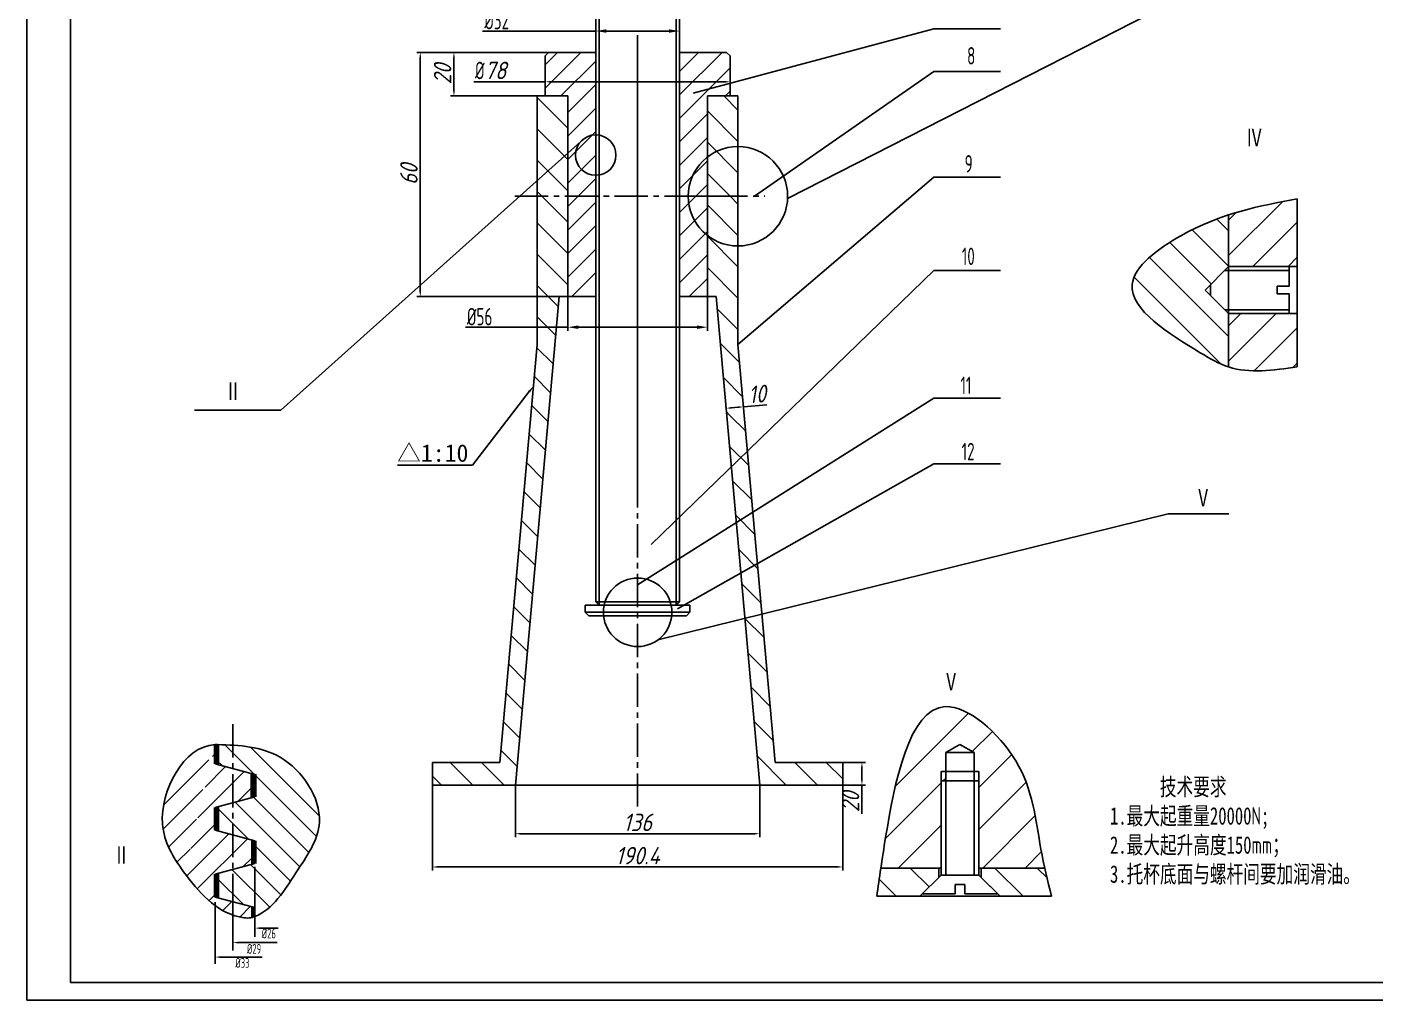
# Model space of a CAD drawing. Extents: x -348 to 840, y 0 to 840.
# Drawn here: x -348 to 424, y 0 to 558 of the extents above; entities that cross this region are included whole.
import ezdxf
from ezdxf import colors
from ezdxf.entities.mleader import LeaderData, LeaderLine
from ezdxf.math import Vec2, Vec3

# ---------------------------------------------------------------- set-up
doc = ezdxf.new("R2010")
doc.units = 0
doc.linetypes.add('CENTER2', pattern=[28.575000000000003, 19.05, -3.175, 3.175, -3.175])
doc.layers.get('0').update_dxf_attribs({"linetype": 'CONTINUOUS'})
doc.layers.get('DEFPOINTS').update_dxf_attribs({"linetype": 'CONTINUOUS'})
for name, color, linetype, lineweight in [('中心线', 7, 'CENTER2', 25), ('剖面线', 250, 'CONTINUOUS', 25), ('图层2', 7, 'CONTINUOUS', 25), ('图框', 7, 'CONTINUOUS', 50), ('标注', 250, 'CONTINUOUS', 25)]:
    doc.layers.add(name, color=color, linetype=linetype, lineweight=lineweight)
for name, color, linetype in [('图框标题栏-粗线', 250, 'CONTINUOUS'), ('图框标题栏-细线', 250, 'CONTINUOUS'), ('文字及注释', 250, 'CONTINUOUS')]:
    doc.layers.add(name, color=color, linetype=linetype)
doc.styles.get("Standard").update_dxf_attribs({"font": 'isocp2.shx'})
doc.styles.add('工程字体', font='gbeitc.shx', dxfattribs={"bigfont": 'gbcbig.shx'})
doc.styles.add('数字', font='isocp.shx', dxfattribs={"width": 0.7, "height": 10})
doc.styles.add('文字', font='', dxfattribs={"width": 0.7, "height": 10})
doc.styles.get('文字').set_extended_font_data('FangSong_GB2312')
doc.dimstyles.new('GB', dxfattribs={"dimtxt": 3.5, "dimasz": 3, "dimexe": 2, "dimexo": 0, "dimgap": 1.5, "dimtad": 1, "dimdec": 3, "dimdsep": 46, "dimtxsty": '工程字体', "dimcen": 0, "dimclrd": 256, "dimclre": 256, "dimclrt": 256, "dimadec": 1, "dimazin": 2, "dimtp": 0.21, "dimtm": 0.25, "dimtfac": 0.7, "dimtdec": 3, "dimtmove": 0, "dimatfit": 3, "dimfxl": 1, "dimtzin": 0, "dimlwd": -1, "dimlwe": -1, "dimarcsym": 0})
doc.dimstyles.new('数字', dxfattribs={"dimtxt": 10, "dimasz": 6, "dimexe": 2, "dimexo": 0, "dimgap": 1, "dimtad": 1, "dimdec": 3, "dimdsep": 46, "dimtxsty": '数字', "dimcen": 2.5, "dimadec": 0, "dimazin": 0, "dimtfac": 1, "dimtdec": 3, "dimtmove": 0, "dimatfit": 3, "dimfxl": 1, "dimarcsym": 0})
pattern_1 = [(135, (-644.2339477806482, -97.38572576177341), (-8.980256121069154, -8.980256121069152), [])]

# ---------------------------------------------------------------- blocks, each defined once
blk = doc.blocks.new('*D9')
at = {"layer": 'DEFPOINTS', "color": 0, "transparency": 16777216}
for p in [(-38.10486348944141, 404.2379518928944), (41.89513651055859, 403.2379518928944), (41.89513651055859, 385.6961935615673)]:
    blk.add_point(p, dxfattribs=at)
at = {"layer": '标注', "color": 0, "lineweight": -2, "transparency": 16777216}
for p, q in [((-38.10486348944141, 404.2379518928944), (-38.10486348944141, 383.6961935615673)), ((41.89513651055859, 403.2379518928944), (41.89513651055859, 383.6961935615673)), ((-38.10486348944141, 385.6961935615673), (-96.77848553668548, 385.6961935615673)), ((35.89513651055859, 385.6961935615673), (-32.10486348944141, 385.6961935615673))]:
    blk.add_line(p, q, dxfattribs=at)
at = {"layer": '标注', "color": 0, "transparency": 16777216}
for points in [[(-32.10486348944141, 386.6961935615673), (-32.10486348944141, 384.6961935615673), (-38.10486348944141, 385.6961935615673)], [(35.89513651055859, 386.6961935615673), (35.89513651055859, 384.6961935615673), (41.89513651055859, 385.6961935615673)]]:
    blk.add_solid(points, dxfattribs=at)
at = {"layer": '标注', "color": 0, "transparency": 16777216, "insert": (-88.60486348944139, 391.6961935615673), "char_height": 10, "attachment_point": 5, "style": '数字'}
blk.add_mtext('%%C56', dxfattribs=at)
blk = doc.blocks.new('*D7')
at = {"layer": 'DEFPOINTS', "color": 0, "transparency": 16777216}
for p in [(25.89513651055848, 555.4656577373976), (-22.10486348944107, 497.8025901662261), (25.89513651055847, 497.802590166226)]:
    blk.add_point(p, dxfattribs=at)
at = {"layer": '标注', "color": 0, "lineweight": -2, "transparency": 16777216}
for p, q in [((-22.10486348944107, 497.8025901662261), (-22.10486348944107, 557.4656577373976)), ((25.89513651055847, 497.802590166226), (25.89513651055848, 557.4656577373976)), ((-22.10486348944107, 555.4656577373976), (-87.02523874784634, 555.4656577373976)), ((19.89513651055848, 555.4656577373976), (-16.10486348944107, 555.4656577373976))]:
    blk.add_line(p, q, dxfattribs=at)
at = {"layer": '标注', "color": 0, "transparency": 16777216}
for points in [[(-16.10486348944107, 556.4656577373976), (-16.10486348944107, 554.4656577373976), (-22.10486348944107, 555.4656577373976)], [(19.89513651055848, 556.4656577373976), (19.89513651055848, 554.4656577373976), (25.89513651055848, 555.4656577373976)]]:
    blk.add_solid(points, dxfattribs=at)
at = {"layer": '标注', "color": 0, "transparency": 16777216, "insert": (-78.81503205493297, 561.466641989366), "char_height": 10, "attachment_point": 5, "style": '数字'}
blk.add_mtext('%%C32', dxfattribs=at)
blk = doc.blocks.new('*D11')
at = {"layer": 'DEFPOINTS', "color": 0, "transparency": 16777216}
for p in [(-68.10486348944141, 123.2379518928944), (71.89513651055859, 123.2379518928944), (71.89513651055859, 95.34325777454433)]:
    blk.add_point(p, dxfattribs=at)
at = {"layer": '标注', "transparency": 16777216}
for p, q in [((-68.10486348944141, 123.2379518928944), (-68.10486348944141, 93.34325777454433)), ((71.89513651055859, 123.2379518928944), (71.89513651055859, 93.34325777454433)), ((-65.10486348944141, 95.34325777454433), (68.89513651055859, 95.34325777454433))]:
    blk.add_line(p, q, dxfattribs=at)
for points in [[(-65.10486348944141, 95.84325777454433), (-65.10486348944141, 94.84325777454433), (-68.10486348944141, 95.34325777454433)], [(68.89513651055859, 95.84325777454433), (68.89513651055859, 94.84325777454433), (71.89513651055859, 95.34325777454433)]]:
    blk.add_solid(points, dxfattribs=at)
at = {"layer": '标注', "transparency": 16777216, "insert": (1.895136510558587, 101.8432527745443), "char_height": 3.5, "attachment_point": 5, "style": '工程字体'}
blk.add_mtext('{\\H2.85714x;136}', dxfattribs=at)
blk = doc.blocks.new('*D12')
at = {"layer": 'DEFPOINTS', "color": 0, "transparency": 16777216}
for p in [(-115.6048634894414, 123.2379518928944), (119.3951365105586, 123.2379518928944), (119.3951365105586, 76.2852367923224)]:
    blk.add_point(p, dxfattribs=at)
at = {"layer": '标注', "transparency": 16777216}
for p, q in [((-115.6048634894414, 123.2379518928944), (-115.6048634894414, 74.2852367923224)), ((119.3951365105586, 123.2379518928944), (119.3951365105586, 74.2852367923224)), ((-112.6048634894414, 76.2852367923224), (116.3951365105586, 76.2852367923224))]:
    blk.add_line(p, q, dxfattribs=at)
for points in [[(-112.6048634894414, 76.7852367923224), (-112.6048634894414, 75.7852367923224), (-115.6048634894414, 76.2852367923224)], [(116.3951365105586, 76.7852367923224), (116.3951365105586, 75.7852367923224), (119.3951365105586, 76.2852367923224)]]:
    blk.add_solid(points, dxfattribs=at)
at = {"layer": '标注', "transparency": 16777216, "insert": (1.895136510558587, 82.78523179232239), "char_height": 3.5, "attachment_point": 5, "style": '工程字体'}
blk.add_mtext('{\\H2.85714x;190.4}', dxfattribs=at)
blk = doc.blocks.new('*D13')
at = {"layer": 'DEFPOINTS', "color": 0, "transparency": 16777216}
for p in [(119.3951365105586, 136.2379518928945), (119.3951365105586, 123.2379518928945), (130.4261052289369, 123.2379518928945)]:
    blk.add_point(p, dxfattribs=at)
at = {"layer": '标注', "transparency": 16777216}
for p, q in [((119.3951365105586, 136.2379518928945), (132.4261052289369, 136.2379518928945)), ((130.4261052289369, 133.2379518928945), (130.4261052289369, 126.2379518928945)), ((119.3951365105586, 123.2379518928945), (132.4261052289369, 123.2379518928945)), ((130.4261052289369, 123.2379518928945), (130.4261052289369, 106.8212956428945))]:
    blk.add_line(p, q, dxfattribs=at)
for points in [[(129.9261052289369, 133.2379518928945), (130.9261052289369, 133.2379518928945), (130.4261052289369, 136.2379518928945)], [(129.9261052289369, 126.2379518928945), (130.9261052289369, 126.2379518928945), (130.4261052289369, 123.2379518928945)]]:
    blk.add_solid(points, dxfattribs=at)
at = {"layer": '标注', "transparency": 16777216, "insert": (123.9261102289369, 113.5296237678944), "char_height": 3.5, "attachment_point": 5, "rotation": 90, "style": '工程字体'}
blk.add_mtext('{\\H2.85714x;20}', dxfattribs=at)
blk = doc.blocks.new('*D14')
at = {"layer": 'DEFPOINTS', "color": 0, "transparency": 16777216}
for p in [(-51.10486348944141, 531.0723740774083), (54.89513651055859, 531.0723740774083), (54.89513651055859, 526.3427959192923)]:
    blk.add_point(p, dxfattribs=at)
at = {"layer": '标注', "transparency": 16777216}
for p, q in [((-51.10486348944141, 526.3427959192923), (-91.97243709007931, 526.3427959192923)), ((-51.10486348944141, 531.0723740774083), (-51.10486348944141, 524.3427959192923)), ((51.89513651055859, 526.3427959192923), (-48.10486348944141, 526.3427959192923)), ((54.89513651055859, 531.0723740774083), (54.89513651055859, 524.3427959192923))]:
    blk.add_line(p, q, dxfattribs=at)
for points in [[(-48.10486348944141, 526.8427959192923), (-48.10486348944141, 525.8427959192923), (-51.10486348944141, 526.3427959192923)], [(51.89513651055859, 526.8427959192923), (51.89513651055859, 525.8427959192923), (54.89513651055859, 526.3427959192923)]]:
    blk.add_solid(points, dxfattribs=at)
at = {"layer": '标注', "transparency": 16777216, "insert": (-82.32661190257932, 532.8427909192923), "char_height": 3.5, "width": 4.234089713295987, "attachment_point": 5, "style": '工程字体'}
blk.add_mtext('{\\Fisocp|c134;\\H2.85714x;\\W0.7;%%C\\Fgbeitc,gbcbig|c134;\\W1;78}', dxfattribs=at)
blk = doc.blocks.new('*D15')
at = {"layer": 'DEFPOINTS', "color": 0, "transparency": 16777216}
for p in [(-49.10486348944144, 543.2379518928947), (-103.3365004213412, 518.2379518928947), (-51.10486348944144, 518.2379518928947)]:
    blk.add_point(p, dxfattribs=at)
at = {"layer": '标注', "transparency": 16777216}
for p, q in [((-49.10486348944144, 543.2379518928947), (-105.3365004213412, 543.2379518928947)), ((-103.3365004213412, 540.2379518928947), (-103.3365004213412, 521.2379518928947)), ((-51.10486348944144, 518.2379518928947), (-105.3365004213412, 518.2379518928947))]:
    blk.add_line(p, q, dxfattribs=at)
for points in [[(-103.8365004213412, 540.2379518928947), (-102.8365004213412, 540.2379518928947), (-103.3365004213412, 543.2379518928947)], [(-103.8365004213412, 521.2379518928947), (-102.8365004213412, 521.2379518928947), (-103.3365004213412, 518.2379518928947)]]:
    blk.add_solid(points, dxfattribs=at)
at = {"layer": '标注', "transparency": 16777216, "insert": (-109.836495421341, 530.7379518928946), "char_height": 3.5, "attachment_point": 5, "rotation": 90, "style": '工程字体'}
blk.add_mtext('{\\H2.85714x;20}', dxfattribs=at)
blk = doc.blocks.new('*D16')
at = {"layer": 'DEFPOINTS', "color": 0, "transparency": 16777216}
for p in [(-49.10486348944144, 543.2379518928947), (-122.6323243450681, 403.2379518928947), (-43.10486348944097, 403.2379518928947)]:
    blk.add_point(p, dxfattribs=at)
at = {"layer": '标注', "transparency": 16777216}
for p, q in [((-49.10486348944144, 543.2379518928947), (-124.6323243450681, 543.2379518928947)), ((-122.6323243450681, 540.2379518928947), (-122.6323243450681, 406.2379518928947)), ((-43.10486348944097, 403.2379518928947), (-124.6323243450681, 403.2379518928947))]:
    blk.add_line(p, q, dxfattribs=at)
for points in [[(-123.1323243450681, 540.2379518928947), (-122.1323243450681, 540.2379518928947), (-122.6323243450681, 543.2379518928947)], [(-123.1323243450681, 406.2379518928947), (-122.1323243450681, 406.2379518928947), (-122.6323243450681, 403.2379518928947)]]:
    blk.add_solid(points, dxfattribs=at)
at = {"layer": '标注', "transparency": 16777216, "insert": (-129.1323193450679, 473.2379518928946), "char_height": 3.5, "attachment_point": 5, "rotation": 90, "style": '工程字体'}
blk.add_mtext('{\\H2.85714x;60}', dxfattribs=at)
blk = doc.blocks.new('*D17')
at = {"layer": 'DEFPOINTS', "color": 0, "transparency": 16777216}
for p in [(62.5729568370284, 340.0919066113943), (52.69342787366162, 338.2970886261402), (62.653804926806, 339.1864080058852)]:
    blk.add_point(p, dxfattribs=at)
at = {"layer": '标注', "transparency": 16777216}
for p, q in [((52.69342787366162, 338.2970886261402), (52.43471590793501, 341.1946626422782)), ((62.653804926806, 339.1864080058852), (62.39509296107938, 342.0839820220232)), ((62.5729568370284, 340.0919066113943), (75.87495561437612, 341.2795850736575)), ((55.60069289982741, 339.4693830455728), (59.58484372108502, 339.8251107974708))]:
    blk.add_line(p, q, dxfattribs=at)
for points in [[(55.55622693084015, 339.96740189823), (55.64515886881466, 338.9713641929156), (52.61257978388403, 339.2025872316493)], [(59.54037775209777, 340.323129650128), (59.62930969007228, 339.3270919448136), (62.5729568370284, 340.0919066113943)]]:
    blk.add_solid(points, dxfattribs=at)
at = {"layer": '标注', "transparency": 16777216, "insert": (70.27521189220798, 347.3054603056922), "char_height": 3.5, "attachment_point": 5, "rotation": 5.102165252358184, "style": '工程字体'}
blk.add_mtext('{\\H2.85714x;10}', dxfattribs=at)

msp = doc.modelspace()

# ---------------------------------------------------------------- hatches: boundary and pattern name
at = {"layer": '剖面线'}
h = msp.add_hatch(dxfattribs=at)
h.set_pattern_fill('ANSI31', color=256, scale=3, style=0)
h.set_pattern_definition([(45, (-644.2339477806482, -97.38572576177341), (-6.735192090801863, 6.735192090801865), [])])
h.paths.add_polyline_path([(-22.10486348944119, 536.1224836869833), (-22.10486348944119, 543.2379518928941), (-49.10486348944139, 543.2379518928944), (-51.10486348944141, 541.2379518928944), (-51.10486348944141, 518.2379518928944), (-38.10486348944141, 518.2379518928943), (-38.10486348944141, 460.7379518928944), (-22.10486348944116, 460.7379518928946)])
h.paths.add_polyline_path([(-22.10486348944119, 460.7379518928946), (-38.10486348944141, 460.7379518928944), (-38.10486348944144, 403.2379518928943), (-22.10486348944116, 403.2379518928946)])
h.paths.add_polyline_path([(41.8951365105587, 460.7379518928942), (25.8951365105587, 460.7379518928942), (25.89513651055876, 403.2379518928944), (41.89513651055859, 403.2379518928944)])
h.paths.add_polyline_path([(41.89513651055876, 518.2379518928943), (54.89513651055859, 518.2379518928946), (54.89513651055859, 541.2379518928944), (52.89513651055859, 543.2379518928943), (25.89513651055881, 543.2379518928941), (25.89513651055881, 536.1224836869833), (25.89513651055887, 460.7379518928946), (41.89513651055864, 460.7379518928943)])
h = msp.add_hatch(dxfattribs=at)
h.set_pattern_fill('ANSI31', color=256, scale=4, angle=90, style=0)
h.set_pattern_definition(pattern_1)
h.paths.add_polyline_path([(-47.60975171882126, 352.7832037238375), (-56.47795353346635, 365.9048857747763), (-69.86141939789738, 216.0100680931492), (-60.3599554753298, 209.9809216509427)])
h.paths.add_polyline_path([(-43.10486348944119, 403.2379518928944), (-38.10486348944141, 403.2379518928944), (-38.10486348944141, 460.7379518928944), (-55.6048634894413, 460.7379518928946), (-55.60486348944141, 375.6834942678562), (-56.47795353346635, 365.9048857747764), (-47.60975171882126, 352.7832037238375)])
h.paths.add_polyline_path([(-38.1048634894413, 516.2379518928942), (-38.10486348944141, 518.2379518928944), (-55.6048634894413, 518.2379518928944), (-55.60486348944141, 460.7379518928944), (-38.10486348944119, 460.7379518928946)])
h = msp.add_hatch(dxfattribs=at)
h.set_pattern_fill('ANSI31', color=256, scale=4, angle=90, style=0)
h.set_pattern_definition(pattern_1)
h.paths.add_polyline_path([(59.39513651055893, 518.2379518928943), (41.8951365105587, 518.2379518928944), (41.89513651055859, 491.9210534398112), (59.39513651055904, 491.9210534398112)])
h.paths.add_polyline_path([(59.39513651055915, 491.9210534398111), (41.8951365105587, 491.9210534398112), (41.8951365105587, 460.7379518928944), (59.39513651055927, 460.7379518928944)])
h = msp.add_hatch(dxfattribs=at)
h.set_pattern_fill('ANSI31', color=256, scale=4, angle=90, style=0)
h.set_pattern_definition(pattern_1)
h.paths.add_polyline_path([(59.39513651055904, 460.7379518928942), (41.89513651055859, 460.7379518928943), (41.8951365105587, 403.2379518928944), (46.89513651055859, 403.2379518928944), (52.97808043656244, 335.1089799216523), (63.01786100575544, 335.1089799216522), (59.39513651055961, 375.6834942678443)])
h = msp.add_hatch(dxfattribs=at)
h.set_pattern_fill('ANSI31', color=256, scale=4.5, style=0)
h.set_pattern_definition([(45, (-1400.195368228734, -990.6203919780472), (-10.1027881362028, 10.1027881362028), [])])
edge = h.paths.add_edge_path()
edge.add_spline(control_points=[(379.8962589556412, 459.2095789388609), (366.8895907459638, 456.8023888316535), (353.8829225362863, 454.3951987244463), (340.5212589556417, 450.0312123304656)], knot_values=[0, 0, 0, 0, 18.64982683659783, 18.64982683659783, 18.64982683659783, 18.64982683659783], degree=3, periodic=0)
edge.add_line((340.5212589556417, 450.0312123304656), (340.5212589556417, 420.4802825602909))
edge.add_line((340.5212589556417, 420.4802825602909), (379.8962589556412, 420.4802825602911))
edge.add_line((379.8962589556412, 420.4802825602911), (379.8962589556413, 459.2095789388609))
edge = h.paths.add_edge_path()
edge.add_line((379.8962589556412, 393.4802825602916), (340.5212589556417, 393.4802825602915))
edge.add_line((340.5212589556417, 393.4802825602915), (340.5212589556418, 362.9034390762451))
edge.add_spline(control_points=[(340.5212589556417, 362.9034390762451), (352.3732089414888, 359.0756388979155), (366.1347339485652, 360.9895389870803), (379.8962589556412, 362.9034390762449)], knot_values=[81.29481274259219, 81.29481274259219, 81.29481274259219, 81.29481274259224, 98.79481274259201, 98.79481274259201, 98.79481274259201, 98.79481274259201], degree=3, periodic=0)
edge.add_line((379.8962589556412, 362.9034390762448), (379.8962589556412, 393.4802825602916))
h = msp.add_hatch(dxfattribs=at)
h.set_pattern_fill('ANSI31', color=256, scale=4.5, angle=270, style=0)
h.set_pattern_definition([(315, (-1400.195368228734, -990.6203919780472), (10.1027881362028, 10.10278813620279), [])])
edge = h.paths.add_edge_path()
edge.add_spline(control_points=[(340.5212589556417, 450.0312123304656), (331.6069084472706, 447.1197407090681), (309.7191883012697, 437.994324123798), (267.1293069591422, 406.0313211051287), (314.6063927723094, 376.7319543178668), (335.0636319623653, 364.6660777646522), (340.5212589556417, 362.9034390762451)], knot_values=[18.64982683659783, 18.64982683659783, 18.64982683659783, 18.64982683659783, 31.09222162811792, 48.66800055354779, 73.23635210983682, 81.29481274259219, 81.29481274259219, 81.29481274259219, 81.29481274259224], degree=3, periodic=0)
edge.add_line((340.5212589556417, 362.9034390762453), (340.5212589556417, 393.4802825602917))
edge.add_line((340.5212589556417, 393.4802825602917), (327.0212589556421, 406.9802825602916))
edge.add_line((327.0212589556421, 406.9802825602916), (340.5212589556417, 420.4802825602908))
edge.add_line((340.5212589556417, 420.4802825602908), (340.5212589556417, 450.0312123304656))
h = msp.add_hatch(dxfattribs=at)
h.set_pattern_fill('ANSI31', color=256, scale=4, angle=90, style=0)
h.set_pattern_definition(pattern_1)
h.paths.add_polyline_path([(63.01786100575566, 335.1089799216523), (52.97808043656221, 335.1089799216522), (71.89513651055859, 123.2379518928944), (119.3951365105586, 123.2379518928944), (119.3951365105587, 136.2379518928944), (80.7742027940377, 136.2379518928944)])
h = msp.add_hatch(dxfattribs=at)
h.set_pattern_fill('ANSI31', color=256, scale=4, angle=90, style=0)
h.set_pattern_definition(pattern_1)
h.paths.add_polyline_path([(-60.35995547532991, 209.9809216509426), (-69.86141939789738, 216.0100680931493), (-76.98392977292028, 136.2379518928944), (-115.6048634894413, 136.2379518928944), (-115.6048634894413, 123.2379518928944), (-68.1048634894413, 123.2379518928944)])
h = msp.add_hatch(dxfattribs=at)
h.set_pattern_fill('ANSI31', color=256, scale=5.399999999999999, style=0)
h.set_pattern_definition([(44.99999999999999, (-1857.82812800377, -1375.626886662704), (-12.12334576344335, 12.12334576344335), [])])
edge = h.paths.add_edge_path()
edge.add_line((186.6017663445894, 146.5111723717677), (194.7017663445899, 141.8346351913318))
edge.add_line((194.7017663445899, 141.8346351913319), (194.7017663445899, 131.0346351913319))
edge.add_line((194.7017663445899, 131.0346351913319), (197.4017663445901, 131.0346351913321))
edge.add_line((197.4017663445902, 131.0346351913321), (197.4017663445902, 125.6346351913319))
edge.add_line((197.4017663445902, 125.6346351913319), (197.4017663445902, 75.6846351913323))
edge.add_line((197.4017663445902, 75.6846351913323), (235.2078696484861, 75.6846351913327))
edge.add_spline(control_points=[(235.2078696484862, 75.68463519133253), (234.4161515435967, 79.26880627665209), (230.1286090603037, 99.95346313320762), (227.3430123212322, 136.9447419892996), (162.4023074044692, 194.0492757871108), (147.2936953326241, 115.0038349420887), (142.0860510340533, 81.20042747130925), (141.2648513108334, 75.68463519133287)], knot_values=[6.375090099862632, 6.375090099862632, 6.375090099862632, 6.375090099862632, 10.45523938711847, 29.94119095582914, 48.85052770901456, 79.32825318413892, 85.62380450740994, 85.62380450740994, 85.62380450740994, 85.62380450740994], degree=3, periodic=0)
edge.add_line((141.2648513108331, 75.68463519133253), (175.8017663445892, 75.68463519133265))
edge.add_line((175.8017663445892, 75.68463519133265), (175.8017663445896, 125.6346351913324))
edge.add_line((175.8017663445896, 125.6346351913324), (175.8017663445894, 131.0346351913319))
edge.add_line((175.8017663445894, 131.0346351913319), (178.5017663445894, 131.0346351913319))
edge.add_line((178.5017663445894, 131.0346351913319), (178.5017663445894, 141.8346351913319))
edge.add_line((178.5017663445894, 141.8346351913319), (186.6017663445895, 146.5111723717678))
h.paths.add_polyline_path([(175.8017663445894, 125.6346351913319), (178.5017663445894, 125.6346351913319), (178.5017663445894, 131.0346351913319), (175.8017663445894, 131.0346351913319)], flags=17)
h.paths.add_polyline_path([(194.7017663445902, 125.634635191332), (197.40176634459, 125.6346351913317), (197.4017663445904, 131.0346351913319), (194.7017663445899, 131.0346351913319)], flags=17)
h = msp.add_hatch(dxfattribs=at)
h.set_pattern_fill('ANSI31', color=256, scale=3, style=0)
h.set_pattern_definition([(45, (-53.07684389312931, -722.297084002855), (-6.735192090801863, 6.735192090801865), [])])
edge = h.paths.add_edge_path()
edge.add_line((-240.188969267378, 135.4523915721445), (-240.1889692673779, 146.4409169956183))
edge.add_spline(control_points=[(-240.188969267378, 146.4409169956183), (-258.2848298769047, 145.510492060337), (-279.1267537995957, 106.0775307933873), (-257.8185353371478, 71.30940249730105), (-241.8039075476368, 52.97290066763395), (-230.0639692673778, 48.74789874661303)], knot_values=[1.435980910288704, 1.435980910288719, 1.435980910288719, 1.435980910288719, 55.98863646590905, 85.95269307696122, 123.2266195411701, 123.2266195411701, 123.2266195411701, 123.2266195411701], degree=3, periodic=0)
edge.add_line((-230.0639692673778, 48.74789874661306), (-230.0639692673778, 56.3549230827694))
edge.add_line((-230.0639692673778, 56.3549230827694), (-240.1889692673777, 59.06790865613448))
edge.add_line((-240.1889692673777, 59.06790865613448), (-240.1889692673778, 72.09775299583197))
edge.add_line((-240.1889692673778, 72.09775299583197), (-230.0639692673778, 74.81073856919699))
edge.add_line((-230.0639692673778, 74.81073856919699), (-230.0639692673778, 94.62304684230725))
edge.add_line((-230.0639692673778, 94.62304684230725), (-240.1889692673778, 97.33603241567243))
edge.add_line((-240.1889692673778, 97.33603241567243), (-240.1889692673779, 110.3658767553699))
edge.add_line((-240.1889692673779, 110.3658767553699), (-230.0639692673778, 113.078862328735))
edge.add_line((-230.0639692673778, 113.078862328735), (-230.0639692673778, 132.7394059987795))
edge.add_line((-230.0639692673778, 132.7394059987795), (-240.188969267378, 135.4523915721445))
edge = h.paths.add_edge_path()
edge.add_line((-230.0639692673779, 56.35492308276937), (-230.0639692673778, 48.74789874661306))
edge.add_spline(control_points=[(-230.0639692673778, 48.74789874661303), (-228.8425919844415, 48.30834606383831), (-225.1791866651339, 47.21062733969143), (-221.2357168133265, 46.71773513943245), (-218.8435980093166, 47.38110362085069)], knot_values=[123.2266195411701, 123.2266195411701, 123.2266195411701, 123.2266195411701, 127.1044531330023, 134.570107320546, 134.570107320546, 134.570107320546, 134.5701073205461], degree=3, periodic=0)
edge.add_line((-218.8435980093166, 47.38110362085064), (-218.8435980093166, 53.34843366539451))
edge.add_line((-218.8435980093166, 53.34843366539451), (-230.0639692673779, 56.35492308276937))
h.paths.add_polyline_path([(-230.0639692673778, 74.8107385691971), (-218.8431570306384, 77.81734614645251), (-218.8431570306384, 91.61643926505167), (-230.0639692673778, 94.6230468423073)])
h.paths.add_polyline_path([(-219.1263536353546, 129.808680723057), (-230.0639692673778, 132.7394059987795), (-230.0639692673778, 113.078862328735), (-219.1263536353546, 116.0095876044575)])
h = msp.add_hatch(dxfattribs=at)
h.set_pattern_fill('ANSI31', color=256, scale=3, angle=270, style=0)
h.set_pattern_definition([(315, (-53.07684389312931, -722.297084002855), (6.735192090801866, 6.735192090801863), [])])
edge = h.paths.add_edge_path()
edge.add_line((-217.4077192673779, 129.3481740320732), (-217.4077192673778, 116.4700942954413))
edge.add_line((-217.4077192673778, 116.4700942954413), (-230.0639692673778, 113.078862328735))
edge.add_line((-230.0639692673778, 113.078862328735), (-230.0639692673778, 94.6230468423073))
edge.add_line((-230.0639692673778, 94.6230468423073), (-217.4077192673778, 91.23181487560089))
edge.add_line((-217.4077192673778, 91.23181487560089), (-217.4077192673778, 78.20197053590334))
edge.add_line((-217.4077192673778, 78.20197053590334), (-230.0639692673778, 74.81073856919693))
edge.add_line((-230.0639692673778, 74.81073856919693), (-230.0639692673778, 59.96992493967127))
edge.add_line((-230.0639692673778, 59.96992493967127), (-230.0639692673779, 56.35492308276935))
edge.add_line((-230.0639692673779, 56.35492308276935), (-217.4077192673777, 52.96369111606288))
edge.add_line((-217.4077192673777, 52.96369111606288), (-217.4077192673642, 47.88061110944423))
edge.add_spline(control_points=[(-217.4077192673642, 47.88061110944432), (-206.7945120829516, 52.13380404856537), (-194.7874792520539, 72.50280501765411), (-172.0007443879678, 104.2852419273435), (-196.8173548677706, 141.8683025221399), (-220.5349810157209, 145.4619841935549), (-230.0639692673778, 146.0724515518163)], knot_values=[136.09038870659, 136.09038870659, 136.09038870659, 136.09038870659, 170.4158673450544, 202.43971770084, 245.9608237554163, 274.0069253202746, 274.0069253202746, 274.0069253202746, 274.0069253202746], degree=3, periodic=0)
edge.add_line((-230.0639692673778, 146.0724515518164), (-230.0639692673778, 132.7394059987795))
edge.add_line((-230.0639692673778, 132.7394059987795), (-217.4077192673779, 129.3481740320732))
edge = h.paths.add_edge_path()
edge.add_spline(control_points=[(-230.0639692673778, 146.0724515518163), (-232.9461929052743, 146.257099008994), (-235.8498622046959, 146.3687539038996), (-238.7535315041174, 146.4804087988051)], knot_values=[274.0069253202746, 274.0069253202746, 274.0069253202746, 274.0069253202746, 282.4900018805824, 282.4900018805824, 282.4900018805824, 282.4900018805824], degree=3, periodic=0)
edge.add_line((-238.7535315041174, 146.4804087988052), (-238.7535315041173, 135.0677671826937))
edge.add_line((-238.7535315041173, 135.0677671826937), (-230.0639692673778, 132.7394059987795))
edge.add_line((-230.0639692673778, 132.7394059987795), (-230.0639692673778, 146.0724515518163))
h.paths.add_polyline_path([(-230.0639692673778, 113.0788623287349), (-238.7535315041173, 110.7505011448207), (-238.7535315041172, 96.95140802622154), (-230.0639692673778, 94.6230468423073)])
h.paths.add_polyline_path([(-230.0639692673778, 74.8107385691971), (-238.7535315041171, 72.48237738528269), (-238.7535315041171, 58.68328426668367), (-230.0639692673778, 56.35492308276937), (-230.0639692673778, 59.96992493967127)])
h = msp.add_hatch(dxfattribs=at)
h.set_pattern_fill('ANSI31', color=256, scale=5.399999999999999, angle=270, style=0)
h.set_pattern_definition([(315, (-1857.82812800377, -1375.626886662704), (12.12334576344336, 12.12334576344335), [])])
edge = h.paths.add_edge_path()
edge.add_line((174.4517663445897, 70.28463519133273), (174.4517663445896, 75.68463519133297))
edge.add_line((174.4517663445896, 75.68463519133297), (141.2648513108334, 75.68463519133299))
edge.add_spline(control_points=[(141.2648513108334, 75.684635191333), (140.4332764484131, 70.09915570727313), (139.6738345027354, 64.79189544930327), (138.9143925570577, 59.4846351913334)], knot_values=[0, 0, 0, 0, 17.21274326962901, 17.21274326962901, 17.21274326962901, 17.21274326962901], degree=3, periodic=0)
edge.add_line((138.9143925570577, 59.4846351913334), (163.6517663445898, 59.48463519133318))
edge.add_line((163.6517663445898, 59.48463519133318), (174.4517663445897, 70.28463519133273))
edge = h.paths.add_edge_path()
edge.add_line((209.5517663445899, 59.48463519133276), (239.0072788745504, 59.48463519133249))
edge.add_spline(control_points=[(239.0072788745504, 59.48463519133249), (237.7035005418977, 64.88682933097836), (236.3997222092449, 70.28902347062422), (235.2078696484856, 75.68463519133296)], knot_values=[231.1842721700066, 231.1842721700066, 231.1842721700066, 231.1842721700066, 247.7683671084908, 247.7683671084908, 247.7683671084908, 247.7683671084908], degree=3, periodic=0)
edge.add_line((235.2078696484856, 75.68463519133299), (198.7517663445893, 75.68463519133255))
edge.add_line((198.7517663445893, 75.68463519133255), (198.751766344589, 70.28463519133355))
edge.add_line((198.751766344589, 70.28463519133355), (209.5517663445899, 59.48463519133276))

# ---------------------------------------------------------------- linework, layer by layer
for p, q in [((-22.10486348944119, 536.1224836869833), (-22.10486348944119, 574.850382294328)), ((25.89513651055881, 536.1224836869833), (25.89513651055881, 574.850382294328)), ((-51.10486348944141, 541.2379518928944), (-49.10486348944141, 543.2379518928944)), ((-51.10486348944141, 541.2379518928947), (-51.10486348944141, 518.2379518928944)), ((-49.10486348944141, 543.2379518928944), (-22.10486348944141, 543.2379518928942)), ((52.89513651055859, 543.2379518928944), (25.89513651055881, 543.2379518928942)), ((54.89513651055859, 541.2379518928944), (52.89513651055859, 543.2379518928944)), ((54.89513651055859, 541.2379518928944), (54.89513651055859, 518.2379518928944)), ((-22.10486348944119, 228.2699034361515), (-22.10486348944119, 536.1224836869833)), ((25.89513651055881, 228.2699034361515), (25.89513651055859, 536.1224836869831)), ((-55.60486348944141, 518.2379518928944), (-38.10486348944141, 518.2379518928944)), ((-55.60486348944141, 375.683494267857), (-55.60486348944141, 518.2379518928944)), ((-51.10486348944141, 518.2379518928944), (-38.10486348944141, 518.2379518928944)), ((-38.10486348944141, 404.2379518928944), (-38.10486348944141, 518.2379518928944)), ((41.89513651055859, 403.2379518928944), (41.89513651055881, 518.2379518928944)), ((59.39513651055859, 518.2379518928944), (41.89513651055881, 518.2379518928944)), ((59.3951365105595, 375.6834942678572), (59.39513651055904, 518.2379518928947)), ((-38.10486348944141, 403.2379518928944), (-38.10486348944141, 516.2379518928942)), ((41.89513651055859, 404.2379518928944), (41.89513651055859, 517.2379518928944)), ((379.8962589556412, 459.2095789388608), (379.8962589556412, 362.9034390762448)), ((340.5212589556417, 450.031212330466), (340.5212589556417, 362.903439076245)), ((327.0212589556422, 406.9802825602916), (340.5212589556419, 420.4802825602911)), ((379.8962589556415, 420.4802825602911), (340.5212589556417, 420.4802825602908)), ((340.5212589556422, 393.4802825602915), (340.5212589556417, 420.4802825602908)), ((375.1712589556421, 409.2302825602915), (375.171258955642, 420.4802825602911)), ((330.171258955642, 410.130282560291), (330.171258955642, 403.8302825602913)), ((-43.10486348944096, 403.2379518928944), (-68.10486348944141, 123.2379518928944)), ((-43.10486348944096, 403.2379518928944), (-22.37681249154673, 403.2379518928944)), ((46.89513651055859, 403.2379518928944), (25.8951365105587, 403.2379518928944)), ((46.89513651055859, 403.2379518928944), (71.89513651055859, 123.2379518928944)), ((327.0212589556422, 406.9802825602916), (340.5212589556419, 393.4802825602916)), ((368.4212589556421, 404.7302825602915), (368.4212589556421, 409.2302825602915)), ((368.4212589556421, 409.2302825602915), (375.171258955642, 409.2302825602915)), ((375.1712589556421, 404.7302825602915), (368.4212589556421, 404.7302825602915)), ((375.1712589556421, 393.4802825602915), (375.1712589556424, 404.7302825602916)), ((340.5212589556419, 393.4802825602915), (379.8962589556415, 393.4802825602915)), ((-55.60486348944141, 375.6834942678558), (-76.98392977292042, 136.2379518928944)), ((59.39513651055859, 375.6834942678558), (80.77420279403759, 136.2379518928944)), ((-28.10486348944141, 222.2699034361515), (-28.10486348944141, 226.2699034361515)), ((-28.10486348944141, 226.2699034361515), (31.89513651055859, 226.2699034361515)), ((-22.10486348944119, 228.2699034361515), (-20.10486348944141, 226.2699034361515)), ((-22.10486348944119, 228.2699034361515), (23.89513651055881, 228.2699034361515)), ((-20.10486348944141, 226.2699034361515), (23.89513651055859, 226.2699034361515)), ((12.57522223086585, 226.2699034361515), (23.89513651055881, 226.2699034361515)), ((25.89513651055881, 228.2699034361515), (13.18727239896202, 228.2699034361515)), ((25.89513651055881, 228.2699034361515), (23.89513651055881, 226.2699034361515)), ((31.89513651055859, 226.2699034361515), (31.89513651055859, 222.2699034361515)), ((-28.10486348944141, 222.2699034361515), (31.89513651055859, 222.2699034361515)), ((-26.10486348944141, 220.2699034361515), (-28.10486348944141, 222.2699034361515)), ((29.89513651055859, 220.2699034361515), (-26.10486348944141, 220.2699034361515)), ((29.89513651055859, 220.2699034361515), (31.89513651055859, 222.2699034361515)), ((178.5017663445893, 141.8346351913323), (186.6017663445889, 146.5111723717678)), ((178.5017663445893, 131.0346351913322), (178.5017663445893, 141.8346351913323)), ((178.5017663445893, 141.8346351913323), (194.7017663445897, 141.8346351913323)), ((194.7017663445897, 141.8346351913323), (186.6017663445896, 146.5111723717683)), ((194.7017663445897, 131.0346351913322), (194.7017663445897, 141.8346351913323)), ((-240.188969267378, 135.4523915721445), (-217.4077192673778, 129.3481740320732)), ((-115.6048634894414, 136.2379518928944), (-76.98392977292042, 136.2379518928944)), ((-115.6048634894414, 123.2379518928944), (-115.6048634894414, 136.2379518928944)), ((119.3951365105586, 136.2379518928944), (80.77420279403759, 136.2379518928944)), ((119.3951365105586, 123.2379518928944), (119.3951365105586, 136.2379518928944)), ((175.8017663445894, 131.0346351913322), (197.4017663445902, 131.0346351913322)), ((175.8017663445894, 71.63463519133235), (175.8017663445896, 125.6346351913327)), ((175.8017663445894, 125.6346351913321), (197.4017663445902, 125.6346351913321)), ((178.5017663445893, 125.6346351913321), (178.5017663445893, 131.0346351913322)), ((194.7017663445903, 125.6346351913321), (194.7017663445903, 131.0346351913322)), ((197.4017663445902, 71.63463519133235), (197.4017663445902, 125.6346351913327)), ((-240.188969267378, 110.3658767553699), (-217.4077192673778, 116.4700942954413)), ((-115.6048634894414, 123.2379518928944), (1.895136510558586, 123.2379518928944)), ((119.3951365105586, 123.2379518928944), (1.895136510558586, 123.2379518928944)), ((-240.1889692673778, 97.33603241567243), (-217.4077192673778, 91.23181487560089)), ((-240.1889692673778, 72.09775299583191), (-217.4077192673778, 78.20197053590334)), ((141.2648513108334, 75.68463519133299), (175.8017663445891, 75.68463519133253)), ((141.2648513108334, 75.68463519133299), (175.8017663445894, 75.68463519133299)), ((163.6517663445895, 59.48463519133294), (175.8017663445894, 71.63463519133235)), ((174.4517663445896, 75.68463519133299), (174.4517663445897, 70.28463519133255)), ((175.8017663445894, 71.63463519133235), (197.4017663445902, 71.63463519133235)), ((197.4017663445906, 75.68463519133299), (235.207869648485, 75.68463519133299)), ((197.4017663445906, 75.68463519133253), (235.2078696484854, 75.68463519133299)), ((209.5517663445897, 59.48463519133294), (197.4017663445902, 71.63463519133235)), ((198.7517663445893, 75.68463519133253), (198.751766344589, 70.28463519133233)), ((209.5517663445885, 59.48463519133226), (198.7517663445893, 70.28463519133233)), ((215.4379977894191, 75.68463519133299), (235.207869648485, 75.68463519133299)), ((183.9017663445891, 60.83463519133228), (183.9017663445891, 66.23463519133226)), ((183.9017663445891, 66.23463519133226), (189.3017663445891, 66.23463519133226)), ((189.3017663445891, 66.23463519133226), (189.3017663445891, 60.83463519133228)), ((-240.1889692673777, 59.06790865613448), (-217.4077192673777, 52.96369111606293)), ((239.0072788745504, 59.48463519133249), (138.9143925570575, 59.4846351913334)), ((165.0017663445886, 60.83463519133228), (183.9017663445891, 60.83463519133228)), ((189.3017663445891, 60.83463519133228), (208.2017663445889, 60.83463519133228)), ((-217.4077192673642, 47.88061110944432), (-217.4077192673776, 52.96369111606293))]:
    msp.add_line(p, q)
at = {"layer": '中心线'}
for p, q in [((1.895136510558814, 536.1224836869833), (1.895136510558814, 553.0755122040146)), ((1.895136510558586, 399.2879693679092), (1.895136510558586, 551.8850282042492)), ((1.895136510558586, 110.8932866216239), (1.895136510558586, 541.9384622085297)), ((1.895136510558814, 299.2170684355735), (1.895136510558814, 536.1224836869833)), ((-68.4277938679752, 460.7379518928944), (74.86725022810174, 460.7379518928943)), ((31.63455184851773, 460.7379518928944), (47.19653808187513, 460.7379518928944)), ((-230.0639692673778, 158.0777296535123), (-230.0639692673778, 59.96992493967127))]:
    msp.add_line(p, q, dxfattribs=at)
at = {"layer": '图层2'}
for p, q in [((-20.10486348944141, 536.1224836869833), (-20.10486348944141, 574.850382294328)), ((23.89513651055881, 536.1224836869833), (23.89513651055881, 574.850382294328)), ((-20.10486348944141, 226.2699034361515), (-20.10486348944141, 542.2379518928944)), ((23.89513651055881, 226.2699034361515), (23.89513651055904, 542.2379518928944)), ((375.171258955642, 418.2302825602911), (338.2712589556419, 418.2302825602911)), ((338.2712589556419, 395.7302825602916), (375.1712589556421, 395.7302825602915)), ((175.8017663445894, 125.6346351913321), (175.8017663445894, 131.0346351913322)), ((178.5017663445893, 71.63463519133235), (178.5017663445897, 125.6346351913327)), ((194.7017663445903, 71.63463519133235), (194.7017663445903, 125.6346351913327)), ((197.4017663445902, 125.6346351913321), (197.4017663445902, 131.0346351913322))]:
    msp.add_line(p, q, dxfattribs=at)
for points in [[(379.8962589556412, 459.2095789388609), (313.1987643975887, 438.1028065920686), (285.2358713562728, 410.1399135507527), (324.3238793293332, 371.051905577692), (340.5212589556414, 362.9034390762449), (379.8962589556412, 362.9034390762449)], [(138.9143925570577, 59.4846351913334), (144.0089496844391, 93.31390743997328), (178.1723778486496, 168.1769893600219), (218.6290859533876, 137.0339458476295), (233.0136885344011, 86.42650530941093), (239.0072788745504, 59.48463519133249)], [(-238.7535315041174, 146.4804087988051), (-240.188969267378, 146.4409169956182), (-270.3464482948128, 100.9819389287942), (-258.2532553065278, 73.56662620144357), (-226.3051517401493, 47.62850687443893), (-218.8435980093165, 47.38110362085069), (-217.4077192673642, 47.88061110944432), (-193.9016225811294, 72.8946452170619), (-180.452736466704, 101.9575847430453), (-202.9552282552419, 139.2097596529812), (-238.7535315041174, 146.4804087988051)]]:
    msp.add_spline(points, degree=3, dxfattribs=at)
at = {"layer": '图框'}
for p, q in [((-240.188969267378, 146.4409169956182), (-240.188969267378, 135.4523915721445)), ((-238.7535315041174, 146.4804087988051), (-238.7535315041173, 135.0677671826937)), ((-219.1263536353546, 129.8086807230568), (-219.1263536353546, 116.0095876044577)), ((-217.4077192673778, 129.4240563336061), (-217.4077192673778, 116.3942119939086)), ((-240.188969267378, 110.3658767553699), (-240.1889692673778, 97.33603241567243)), ((-238.7535315041173, 110.7505011448208), (-238.7535315041172, 96.95140802622154)), ((-218.8431570306384, 91.61643926505167), (-218.8431570306384, 77.81734614645256)), ((-217.4077192673778, 91.23181487560089), (-217.4077192673778, 78.20197053590334)), ((-240.1889692673778, 72.09775299583191), (-240.1889692673777, 59.06790865613448)), ((-238.7535315041172, 72.4823773852828), (-238.7535315041171, 58.68328426668359)), ((-218.8435980093166, 53.3484336653944), (-218.8435980093166, 47.38110362085069))]:
    msp.add_line(p, q, dxfattribs=at)
at = {"layer": '图框标题栏-粗线'}
for p in [(-322.9999999999997, 830.0000000000001), (830, 10)]:
    msp.add_line(p, (-323, 10.00000000000023), dxfattribs=at)
at = {"layer": '图框标题栏-细线'}
for p, q in [((-348, 2.273736754432321e-13), (-347.9999999999998, 840.0000000000002)), ((840, 1.13686837721616e-13), (-348, 2.273736754432321e-13))]:
    msp.add_line(p, q, dxfattribs=at)
at = {"layer": '标注'}
for p, q in [((87.83252308356384, 459.4981391321292), (305.9228596239325, 570.724223262157)), ((33.70593518264377, 519.8914376214148), (171.6636753377951, 556.7611255015217)), ((171.6636753377951, 556.7611255015217), (209.8513321084973, 556.7611255015217)), ((68.87157329872389, 460.7379518928943), (171.6636753377951, 532.1783165652082)), ((171.6636753377951, 532.1783165652082), (209.8513321084972, 532.1783165652082)), ((-29.01275237724951, 493.6279486802522), (-202.4854586478052, 338.1531973712199)), ((59.3951365105595, 375.6834942678456), (171.6636753377951, 471.7774786713381)), ((171.6636753377951, 471.7774786713381), (209.8513321084972, 471.777478671338)), ((9.69043149801928, 261.1965793359958), (171.6636753377951, 418.1127006477391)), ((171.6636753377951, 418.1127006477391), (209.8513321084972, 418.112700647739)), ((1.895136510558586, 238.1027555604659), (171.6636753377951, 345.0061236836113)), ((171.6636753377951, 345.0061236836113), (209.8513321084971, 345.0061236836112)), ((-202.4854586478052, 338.1531973712199), (-251.975492113691, 338.1531973712199)), ((24.74637877477016, 224.224582520861), (171.6636753377951, 307.4222876982748)), ((171.6636753377951, 307.4222876982748), (209.8513321084973, 307.4222876982748)), ((13.44998639035452, 206.4084827860145), (305.9228596239325, 278.7201171026732)), ((305.9228596239325, 278.7201171026732), (340.7509865758739, 278.7201171026732)), ((-217.4077192673776, 36.14962764925485), (-217.4077192673776, 76.28767337738839)), ((-240.1889692673778, 56.10503580912712), (-240.1889692673778, 20.73439961785277)), ((-230.0639692673778, 59.96992493967127), (-230.0639692673778, 28.4468797801751)), ((-214.0327192673776, 41.2153795908788), (-204.0028656734354, 41.2153795908788)), ((-226.6889692673778, 32.93286076610616), (-204.64776485679, 32.93286076610593)), ((-236.8139692673778, 24.63034421943826), (-213.1567894967141, 24.63034421943803))]:
    msp.add_line(p, q, dxfattribs=at)
for centre, radius in [((-22.10486348944119, 484.3322059846223), 11.5814403745675), ((59.39513651055927, 460.7379518928943), 28.46440041146589), ((1.895136510558586, 222.2699034361515), 19.62394508719422)]:
    msp.add_circle(centre, radius, dxfattribs=at)
for points in [[(-214.0327192673776, 40.6528795908788), (-214.0327192673776, 41.7778795908788), (-217.4077192673776, 41.2153795908788)], [(-226.6889692673778, 32.37036076610616), (-226.6889692673778, 33.49536076610616), (-230.0639692673778, 32.93286076610616)], [(-236.8139692673778, 24.06784421943826), (-236.8139692673778, 25.19284421943826), (-240.1889692673778, 24.63034421943826)]]:
    msp.add_solid(points, dxfattribs=at)

# ---------------------------------------------------------------- texts
at = {"char_height": 10, "attachment_point": 1, "style": '数字'}
for s, insert, width in [('{\\fSimSun|b0|i0|c134|p54;Ⅳ}', (350.3894829526134, 499.4121060544198), 58.07747323555816), ('{\\fSimSun|b0|i0|c134|p54;Ⅱ}', (-234.7346383037539, 354.0132519090121), 56.07017163551221), ('{\\fSimSun|b0|i0|c134|p54;Ⅴ}', (321.1459868000284, 292.9212046729972), 87.03552760312641), ('{\\fSimSun|b0|i0|c134|p54;Ⅴ}', (176.752332493785, 187.5431010858006), 87.03552760312641), ('{\\fSimSun|b0|i0|c134|p54;Ⅱ}', (-298.6287361198438, 88.17393633740585), 56.07017163551221)]:
    msp.add_mtext(s, dxfattribs=dict(at, insert=insert, width=width))
at = {"layer": '标注', "attachment_point": 1}
for s, insert, char_height, width, style in [('8', (190.6606697656588, 546.2602662197972), 10, 29.44940061794023, '数字'), ('9', (189.2762136747104, 484.3607935923659), 10, 29.44940061794023, '数字'), ('10', (187.6495074299181, 431.2974295013762), 10, 29.44940061794023, '数字'), ('11', (186.8609242575693, 357.3444263204149), 10, 29.44940061794023, '数字'), ('12', (187.5584363895578, 319.4108756185175), 10, 29.44940061794023, '数字'), ('{\\fSimSun|b0|i0|c134|p2;      技术要求\\P}1.{\\fSimSun|b0|i0|c134|p2;最大起重量}20000{\\Fisocp|c0;N};\\P2.{\\fSimSun|b0|i0|c134|p2;最大起升高度}150{\\Fisocp|c0;mm\\fSimSun|b0|i0|c134|p2;；\\P}3.{\\fSimSun|b0|i0|c134|p2;托杯底面与螺杆间要加润滑油。}', (272.5653187322459, 127.2383297337462), 10, 392.9036466006571, '文字'), ('%%C33', (-228.5529403901162, 24.10536699598288), 5.625, 12.64405355806571, '数字')]:
    msp.add_mtext(s, dxfattribs=dict(at, insert=insert, char_height=char_height, width=width, style=style))
at = {"layer": '标注', "char_height": 5.625, "attachment_point": 5, "style": '数字'}
for s, insert in [('%%C26', (-209.4362335152557, 38.11680662468575)), ('%%C29', (-217.8547939444354, 29.3297676161352))]:
    msp.add_mtext(s, dxfattribs=dict(at, insert=insert))

# ---------------------------------------------------------------- dimensions: what is measured, and where the dimension line sits
at = {"layer": '标注'}
dim = msp.add_linear_dim(base=(25.89513651055848, 555.4656577373976), p1=(-22.10486348944107, 497.8025901662261), p2=(25.89513651055847, 497.802590166226), text='%%C32', dimstyle='数字', override={"dimtxt": 10}, dxfattribs=at)
dim.commit()
dim.dimension.update_dxf_attribs({"geometry": '*D7', "text_midpoint": (-78.81503205493297, 555.4656577373976), "dimtype": 160})
for base, p1, p2, angle, text, picture, middle in [((-122.6323243450681, 403.2379518928947), (-49.10486348944141, 543.2379518928944), (-43.10486348944096, 403.2379518928944), 90.0000000000005, '{\\H2.85714x;60}', '*D16', (-129.1323193450679, 473.2379518928946)), ((-103.3365004213412, 518.2379518928947), (-49.10486348944141, 543.2379518928944), (-51.10486348944141, 518.2379518928944), 90.0000000000005, '{\\H2.85714x;20}', '*D15', (-109.836495421341, 530.7379518928946)), ((130.4261052289369, 123.2379518928945), (119.3951365105586, 136.2379518928944), (119.3951365105586, 123.2379518928944), 90, '{\\H2.85714x;20}', '*D13', (123.9261102289369, 113.5296237678944))]:
    dim = msp.add_linear_dim(base=base, p1=p1, p2=p2, angle=angle, text=text, dimstyle='GB', dxfattribs=at)
    dim.commit()
    dim.dimension.update_dxf_attribs({"geometry": picture, "text_midpoint": middle})
for base, p1, p2, text, dimstyle, picture, middle in [((54.89513651055859, 526.3427959192923), (-51.10486348944141, 531.0723740774083), (54.89513651055859, 531.0723740774083), '{\\Fisocp|c134;\\H2.85714x;\\W0.7;%%C\\Fgbeitc,gbcbig|c134;\\W1;78}', 'GB', '*D14', (-82.32661190257932, 526.3427959192923)), ((41.89513651055859, 385.6961935615673), (-38.10486348944141, 404.2379518928944), (41.89513651055859, 403.2379518928944), '%%C56', '数字', '*D9', (-88.60486348944139, 385.6961935615673))]:
    dim = msp.add_linear_dim(base=base, p1=p1, p2=p2, text=text, dimstyle=dimstyle, dxfattribs=at)
    dim.commit()
    dim.dimension.update_dxf_attribs({"geometry": picture, "text_midpoint": middle, "dimtype": 160})
dim = msp.add_linear_dim(base=(62.5729568370284, 340.0919066113943), p1=(52.69342787366163, 338.2970886261403), p2=(62.653804926806, 339.1864080058853), angle=5.102165252358185, text='{\\H2.85714x;<>}', dimstyle='GB', dxfattribs=at)
dim.commit()
dim.dimension.update_dxf_attribs({"geometry": '*D17', "text_midpoint": (70.85326904438257, 340.8312202013367), "dimtype": 160})
for base, p1, p2, text, picture, middle in [((119.3951365105586, 76.2852367923224), (-115.6048634894414, 123.2379518928944), (119.3951365105586, 123.2379518928944), '{\\H2.85714x;190.4}', '*D12', (1.895136510558587, 82.78523179232239)), ((71.89513651055859, 95.34325777454433), (-68.10486348944141, 123.2379518928944), (71.89513651055859, 123.2379518928944), '{\\H2.85714x;136}', '*D11', (1.895136510558587, 101.8432527745443))]:
    dim = msp.add_linear_dim(base=base, p1=p1, p2=p2, text=text, dimstyle='GB', dxfattribs=at)
    dim.commit()
    dim.dimension.update_dxf_attribs({"geometry": picture, "text_midpoint": middle})

# ---------------------------------------------------------------- leaders
at = {"layer": '文字及注释'}
ml = msp.add_multileader_mtext('Standard', dxfattribs=at)
ml.set_content('{\\fSimSun|b0|i0|c134|p2;△1:10}', color=250)
ml.set_leader_properties(color=250)
ml.build(insert=Vec2(0, 0))
ml.multileader.update_dxf_attribs({"text_right_attachment_type": 6, "dogleg_length": 0.36})
ctx = ml.context
ctx.base_point, ctx.char_height, ctx.plane_origin = Vec3(-138.2449616669051, 313.5208689500241), 10, Vec3(-55.60486348944141, 375.6834942678558)
ctx.right_attachment, ctx.text_align_type = 6, 2
notes = []
notes.append((ctx, [(0, (1, 1, 0), (-92.71177730936324, 306.548801910918), (-1, 0), 0.36, [(0, [(-57.7248795340507, 351.9393145682322)], 0, [])])]))
ctx.mtext.insert, ctx.mtext.alignment, ctx.mtext.flow_direction = Vec3(-95.07177730936324, 318.548801910918), 3, 5
for ctx, leaders in notes:
    for number, flags, end, landing, length, lines in leaders:
        leader = LeaderData()
        leader.index, (leader.has_last_leader_line, leader.has_dogleg_vector, leader.attachment_direction) = number, flags
        leader.last_leader_point, leader.dogleg_vector, leader.dogleg_length = Vec3(end), Vec3(landing), length
        for number, points, colour, breaks in lines:
            line = LeaderLine()
            line.index, line.vertices, line.color, line.breaks = number, Vec3.list(points), colors.encode_raw_color(colour), breaks
            leader.lines.append(line)
        ctx.leaders.append(leader)

doc.saveas('drawing.dxf')
